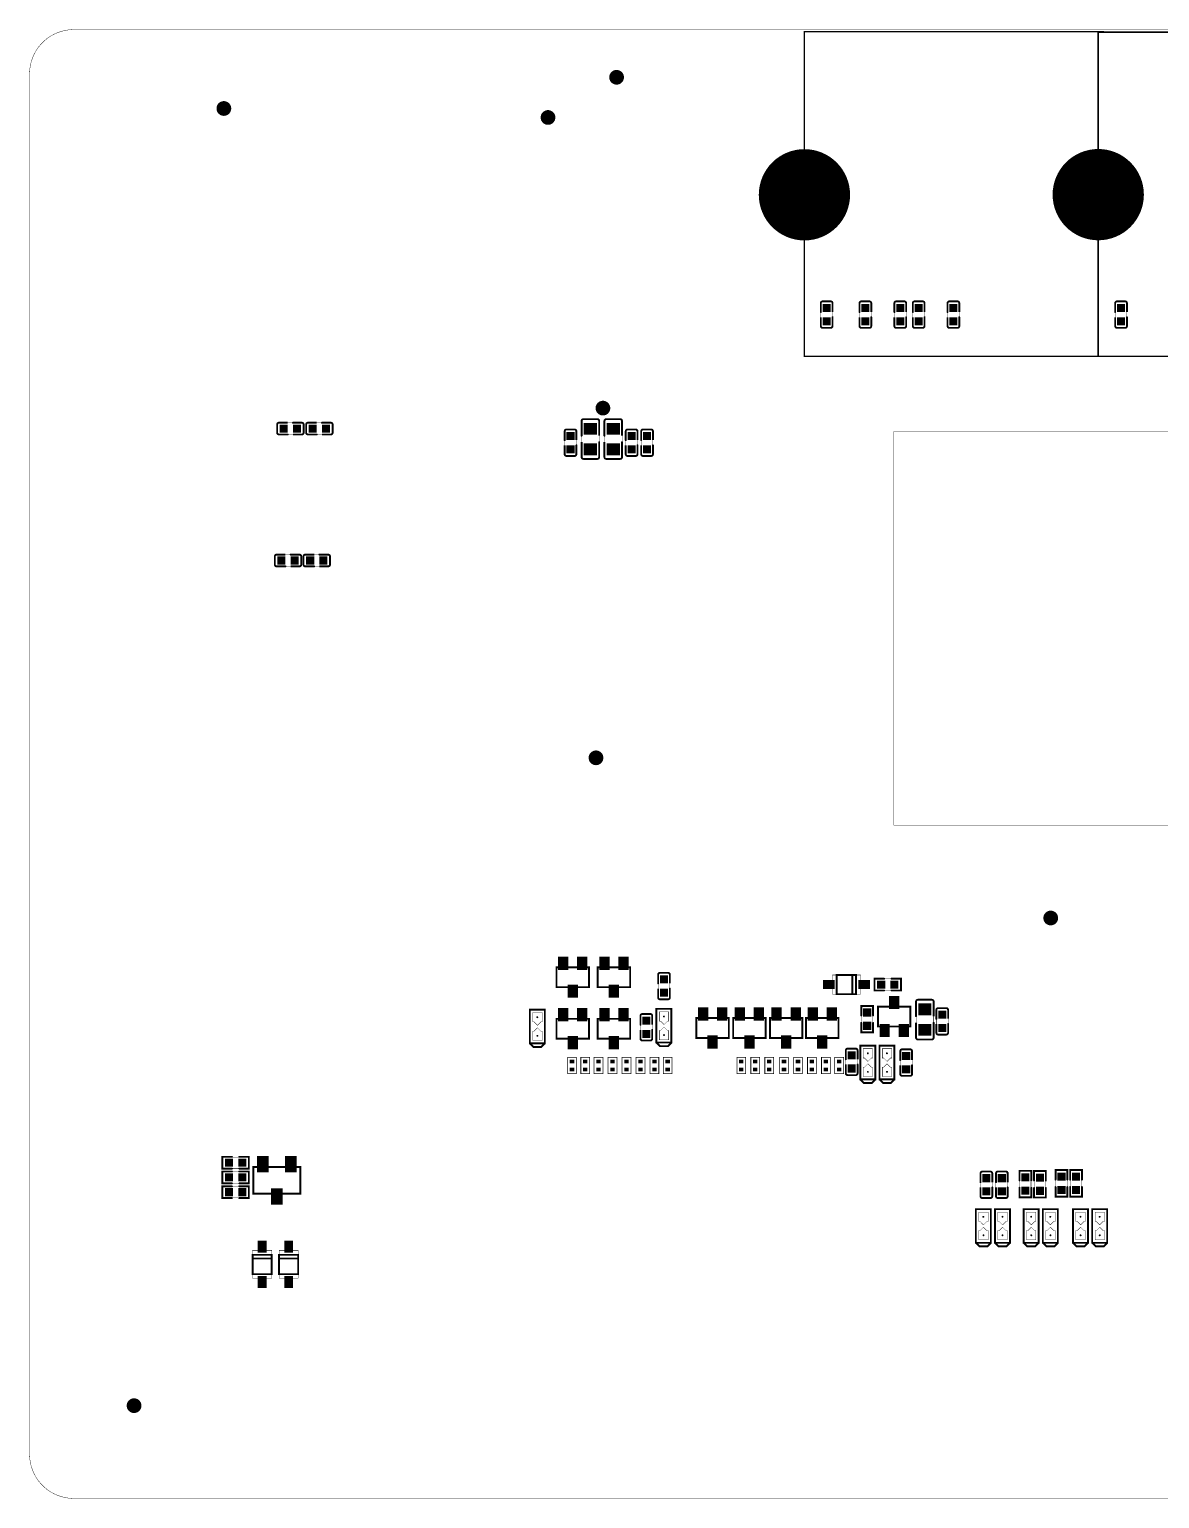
# Model space of a CAD drawing. Extents: x 0 to 148, y 0 to 100.
# Drawn here: x 0 to 76.8, y 0 to 99.8 of the extents above; entities that cross this region are included whole.
import ezdxf

# ---------------------------------------------------------------- set-up
doc = ezdxf.new("R2010")
doc.units = 0
doc.linetypes.add('TRMIDX_0', pattern=[2, 1, 1])
doc.linetypes.add('TRMIDX_1', pattern=[2, 1, 1])
for name, color, linetype in [('BOARD_CUTOUT_00', 5, 'CONTINUOUS'), ('BOARD_OUTLINE_00', 5, 'CONTINUOUS'), ('DRIL_NPLTE_THRU_01', 3, 'CONTINUOUS'), ('DRIL_NPLTE_THRU_02', 2, 'CONTINUOUS'), ('DRIL_NPLTE_THRU_03', 136, 'CONTINUOUS'), ('DRIL_NPLTE_THRU_04', 176, 'CONTINUOUS'), ('DRIL_NPLTE_THRU_05', 106, 'CONTINUOUS'), ('DRIL_NPLTE_THRU_06', 146, 'CONTINUOUS'), ('DRIL_PLTE_THRU_01', 3, 'CONTINUOUS'), ('DRIL_PLTE_THRU_02', 2, 'CONTINUOUS'), ('DRIL_PLTE_THRU_03', 136, 'CONTINUOUS'), ('DRIL_PLTE_THRU_04', 176, 'CONTINUOUS'), ('DRIL_PLTE_THRU_05', 106, 'CONTINUOUS'), ('DRIL_PLTE_THRU_06', 146, 'CONTINUOUS'), ('DRIL_SYMBOL', 5, 'CONTINUOUS'), ('PADS_BOT', 130, 'CONTINUOUS'), ('PADS_INNER', 96, 'CONTINUOUS'), ('PADS_TOP', 96, 'CONTINUOUS'), ('PART_BOT_2DLINE_01', 255, 'CONTINUOUS'), ('PART_BOT_2DLINE_126', 216, 'CONTINUOUS'), ('PART_BOT_COPPER_01', 255, 'CONTINUOUS'), ('PART_BOT_COPPER_116', 6, 'CONTINUOUS')]:
    doc.layers.add(name, color=color, linetype=linetype)

# ---------------------------------------------------------------- blocks, each defined once
blk = doc.blocks.new('SMOOTH_0$0254')
at = {"const_width": 0.0127}
blk.add_lwpolyline([(-0.00635, 0, 1), (0.00635, 0, 1)], format="xyb", close=True, dxfattribs=at)
blk = doc.blocks.new('BOARD_43')
at = {"layer": 'BOARD_CUTOUT_00', "const_width": 0.0254}
blk.add_lwpolyline([(-89.281, 73.195), (-60.951, 73.195), (-60.951, 46.445), (-89.281, 46.445)], close=True, dxfattribs=at)
at = {"layer": 'BOARD_OUTLINE_00', "const_width": 0.0254}
blk.add_lwpolyline([(-3, 0.725, 0.414214), (0, 3.725), (0, 97.485, 0.414214), (-3, 100.485), (-145, 100.485, 0.414214), (-148, 97.485), (-148, 3.725, 0.414214), (-145, 0.725)], format="xyb", close=True, dxfattribs=at)
at = {"layer": 'BOARD_CUTOUT_00'}
for p in [(-89.281, 73.195), (-60.951, 73.195), (-89.281, 46.445), (-60.951, 46.445)]:
    blk.add_blockref('SMOOTH_0$0254', p, dxfattribs=at)
at = {"layer": 'BOARD_OUTLINE_00'}
for p in [(0, 3.725), (-3, 0.725)]:
    blk.add_blockref('SMOOTH_0$0254', p, dxfattribs=at)
blk = doc.blocks.new('SMOOTH_0$127')
at = {"const_width": 0.0635}
blk.add_lwpolyline([(-0.03175, 0, 1), (0.03175, 0, 1)], format="xyb", close=True, dxfattribs=at)
blk = doc.blocks.new('PART_BODY_BOT_15')
at = {"layer": 'PART_BOT_2DLINE_126', "const_width": 0.127}
for points in [[(-0.175, 0.4), (-0.773, 0.4, 0.414214), (-0.9, 0.273), (-0.9, -0.273, 0.414214), (-0.773, -0.4), (-0.175, -0.4)], [(0.175, -0.4), (0.773, -0.4, 0.414214), (0.9, -0.273), (0.9, 0.273, 0.414214), (0.773, 0.4), (0.175, 0.4)]]:
    blk.add_lwpolyline(points, format="xyb", dxfattribs=at)
at = {"layer": 'PART_BOT_COPPER_116', "const_width": 0.0254}
blk.add_lwpolyline([(-0.9, 0.4), (0.9, 0.4), (0.9, -0.4), (-0.9, -0.4)], close=True, dxfattribs=at)
at = {"layer": 'PART_BOT_2DLINE_126'}
for p in [(-0.773, 0.4), (-0.175, 0.4), (0.175, -0.4), (0.773, -0.4)]:
    blk.add_blockref('SMOOTH_0$127', p, dxfattribs=at)
at = {"layer": 'PART_BOT_COPPER_116'}
for p in [(-0.9, 0.4), (0.9, 0.4), (-0.9, -0.4), (0.9, -0.4)]:
    blk.add_blockref('SMOOTH_0$0254', p, dxfattribs=at)
blk = doc.blocks.new('DRIL_HOLE_0')
blk.add_lwpolyline([(0, 0, 1), (0, 0, 1)], format="xyb", close=True)
blk = doc.blocks.new('PAD_0')
blk.add_lwpolyline([(0, 0, 1), (0, 0, 1)], format="xyb", close=True)
blk = doc.blocks.new('PAD_1')
at = {"const_width": 0.55}
blk.add_lwpolyline([(-0.275, 0), (0.275, 0)], dxfattribs=at)
blk = doc.blocks.new('STK_BOT_100')
at = {"layer": 'DRIL_PLTE_THRU_01'}
blk.add_blockref('DRIL_HOLE_0', (0, 0), dxfattribs=at)
at = {"layer": 'DRIL_PLTE_THRU_02'}
blk.add_blockref('DRIL_HOLE_0', (0, 0), dxfattribs=at)
at = {"layer": 'DRIL_PLTE_THRU_03'}
blk.add_blockref('DRIL_HOLE_0', (0, 0), dxfattribs=at)
at = {"layer": 'DRIL_PLTE_THRU_04'}
blk.add_blockref('DRIL_HOLE_0', (0, 0), dxfattribs=at)
at = {"layer": 'DRIL_PLTE_THRU_05'}
blk.add_blockref('DRIL_HOLE_0', (0, 0), dxfattribs=at)
at = {"layer": 'DRIL_PLTE_THRU_06'}
blk.add_blockref('DRIL_HOLE_0', (0, 0), dxfattribs=at)
at = {"layer": 'PADS_BOT', "rotation": 90}
blk.add_blockref('PAD_1', (0, 0), dxfattribs=at)
at = {"layer": 'PADS_INNER'}
blk.add_blockref('PAD_0', (0, 0), dxfattribs=at)
at = {"layer": 'PADS_TOP'}
blk.add_blockref('PAD_0', (0, 0), dxfattribs=at)
blk = doc.blocks.new('SYM_BOT_18')
for name, p in [('PART_BODY_BOT_15', (0, 0)), ('STK_BOT_100', (-0.45, 0)), ('STK_BOT_100', (0.45, 0))]:
    blk.add_blockref(name, p)
blk = doc.blocks.new('PART_BOT_58')
blk.add_blockref('SYM_BOT_18', (0, 0))
blk = doc.blocks.new('PART_BOT_67')
blk.add_blockref('SYM_BOT_18', (0, 0))
blk = doc.blocks.new('PART_BODY_BOT_16')
at = {"layer": 'PART_BOT_2DLINE_126', "const_width": 0.127}
for points in [[(-0.212, 0.599), (-1.222, 0.599, 0.414214), (-1.349, 0.472), (-1.349, -0.472, 0.414214), (-1.222, -0.599), (-0.212, -0.599)], [(0.229, -0.599), (1.222, -0.599, 0.414214), (1.349, -0.472), (1.349, 0.472, 0.414214), (1.222, 0.599), (0.229, 0.599)]]:
    blk.add_lwpolyline(points, format="xyb", dxfattribs=at)
at = {"layer": 'PART_BOT_COPPER_116', "const_width": 0.0254}
blk.add_lwpolyline([(-1.349, 0.599), (1.349, 0.599), (1.349, -0.599), (-1.349, -0.599)], close=True, dxfattribs=at)
at = {"layer": 'PART_BOT_2DLINE_126'}
for p in [(-1.222, 0.599), (-0.212, 0.599), (0.229, -0.599), (1.222, -0.599)]:
    blk.add_blockref('SMOOTH_0$127', p, dxfattribs=at)
at = {"layer": 'PART_BOT_COPPER_116'}
for p in [(-1.349, 0.599), (1.349, 0.599), (-1.349, -0.599), (1.349, -0.599)]:
    blk.add_blockref('SMOOTH_0$0254', p, dxfattribs=at)
blk = doc.blocks.new('PAD_2')
at = {"const_width": 0.8001}
blk.add_lwpolyline([(-0.449948, 0), (0.449948, 0)], dxfattribs=at)
blk = doc.blocks.new('STK_BOT_102')
at = {"layer": 'DRIL_PLTE_THRU_01'}
blk.add_blockref('DRIL_HOLE_0', (0, 0), dxfattribs=at)
at = {"layer": 'DRIL_PLTE_THRU_02'}
blk.add_blockref('DRIL_HOLE_0', (0, 0), dxfattribs=at)
at = {"layer": 'DRIL_PLTE_THRU_03'}
blk.add_blockref('DRIL_HOLE_0', (0, 0), dxfattribs=at)
at = {"layer": 'DRIL_PLTE_THRU_04'}
blk.add_blockref('DRIL_HOLE_0', (0, 0), dxfattribs=at)
at = {"layer": 'DRIL_PLTE_THRU_05'}
blk.add_blockref('DRIL_HOLE_0', (0, 0), dxfattribs=at)
at = {"layer": 'DRIL_PLTE_THRU_06'}
blk.add_blockref('DRIL_HOLE_0', (0, 0), dxfattribs=at)
at = {"layer": 'PADS_BOT', "rotation": 90}
blk.add_blockref('PAD_2', (0, 0), dxfattribs=at)
at = {"layer": 'PADS_INNER'}
blk.add_blockref('PAD_0', (0, 0), dxfattribs=at)
at = {"layer": 'PADS_TOP'}
blk.add_blockref('PAD_0', (0, 0), dxfattribs=at)
blk = doc.blocks.new('SYM_BOT_19')
for name, p in [('PART_BODY_BOT_16', (0, 0)), ('STK_BOT_102', (-0.699998, 0)), ('STK_BOT_102', (0.699998, 0))]:
    blk.add_blockref(name, p)
blk = doc.blocks.new('PART_BOT_82')
blk.add_blockref('SYM_BOT_19', (0, 0))
blk = doc.blocks.new('PART_BOT_92')
blk.add_blockref('SYM_BOT_19', (0, 0))
blk = doc.blocks.new('PART_BODY_BOT_9')
at = {"layer": 'PART_BOT_2DLINE_01', "const_width": 0.127}
blk.add_lwpolyline([(-1.145, -0.507), (-1.385, -0.267), (-1.385, 0.263), (-1.145, 0.503)], dxfattribs=at)
blk.add_lwpolyline([(1.148, -0.515), (1.148, 0.501), (-1.138, 0.501), (-1.138, -0.515)], close=True, dxfattribs=at)
at = {"layer": 'PART_BOT_COPPER_01', "linetype": 'TRMIDX_0', "const_width": 0.0254}
blk.add_lwpolyline([(-0.946, 0.318), (-0.312, 0.318), (-0.312, 0.231), (-0.081, 0), (-0.312, -0.231), (-0.312, -0.318), (-0.946, -0.318)], close=True, dxfattribs=at)
at = {"layer": 'PART_BOT_COPPER_01', "linetype": 'TRMIDX_1', "const_width": 0.0254}
blk.add_lwpolyline([(0.946, -0.318), (0.312, -0.318), (0.312, -0.231), (0.081, 0), (0.312, 0.231), (0.312, 0.318), (0.946, 0.318)], close=True, dxfattribs=at)
at = {"layer": 'PART_BOT_COPPER_116', "const_width": 0.0254}
blk.add_lwpolyline([(-1.138, -0.515), (1.148, -0.515), (1.148, 0.501), (-1.138, 0.501)], close=True, dxfattribs=at)
at = {"layer": 'PART_BOT_2DLINE_01'}
for p in [(-1.385, 0.263), (-1.145, 0.503), (-1.138, 0.501), (1.148, 0.501), (-1.385, -0.267), (-1.145, -0.507), (-1.138, -0.515), (1.148, -0.515)]:
    blk.add_blockref('SMOOTH_0$127', p, dxfattribs=at)
at = {"layer": 'PART_BOT_COPPER_01'}
for p in [(-0.946, 0.318), (-0.312, 0.318), (-0.312, 0.231), (-0.081, 0), (0.081, 0), (0.312, 0.318), (0.312, 0.231), (0.946, 0.318), (-0.946, -0.318), (-0.312, -0.231), (-0.312, -0.318), (0.312, -0.231), (0.312, -0.318), (0.946, -0.318)]:
    blk.add_blockref('SMOOTH_0$0254', p, dxfattribs=at)
at = {"layer": 'PART_BOT_COPPER_116'}
for p in [(-1.138, 0.501), (1.148, 0.501), (-1.138, -0.515), (1.148, -0.515)]:
    blk.add_blockref('SMOOTH_0$0254', p, dxfattribs=at)
blk = doc.blocks.new('PAD_3')
at = {"const_width": 0.0635}
blk.add_lwpolyline([(0, -0.03175, 1), (0, 0.03175, 1)], format="xyb", close=True, dxfattribs=at)
blk = doc.blocks.new('STK_BOT_77')
at = {"layer": 'DRIL_PLTE_THRU_01'}
blk.add_blockref('DRIL_HOLE_0', (0, 0), dxfattribs=at)
at = {"layer": 'DRIL_PLTE_THRU_02'}
blk.add_blockref('DRIL_HOLE_0', (0, 0), dxfattribs=at)
at = {"layer": 'DRIL_PLTE_THRU_03'}
blk.add_blockref('DRIL_HOLE_0', (0, 0), dxfattribs=at)
at = {"layer": 'DRIL_PLTE_THRU_04'}
blk.add_blockref('DRIL_HOLE_0', (0, 0), dxfattribs=at)
at = {"layer": 'DRIL_PLTE_THRU_05'}
blk.add_blockref('DRIL_HOLE_0', (0, 0), dxfattribs=at)
at = {"layer": 'DRIL_PLTE_THRU_06'}
blk.add_blockref('DRIL_HOLE_0', (0, 0), dxfattribs=at)
at = {"layer": 'PADS_BOT'}
blk.add_blockref('PAD_3', (0, 0), dxfattribs=at)
at = {"layer": 'PADS_INNER'}
blk.add_blockref('PAD_0', (0, 0), dxfattribs=at)
at = {"layer": 'PADS_TOP'}
blk.add_blockref('PAD_0', (0, 0), dxfattribs=at)
blk = doc.blocks.new('SYM_BOT_12')
for name, p in [('PART_BODY_BOT_9', (0, 0)), ('STK_BOT_77', (-0.62992, 0)), ('STK_BOT_77', (0.62992, -0.007112))]:
    blk.add_blockref(name, p)
blk = doc.blocks.new('PART_BOT_162')
blk.add_blockref('SYM_BOT_12', (0, 0))
blk = doc.blocks.new('PART_BOT_163')
blk.add_blockref('SYM_BOT_12', (0, 0))
blk = doc.blocks.new('PART_BOT_165')
blk.add_blockref('SYM_BOT_12', (0, 0))
blk = doc.blocks.new('PART_BOT_166')
blk.add_blockref('SYM_BOT_12', (0, 0))
blk = doc.blocks.new('PART_BOT_167')
blk.add_blockref('SYM_BOT_12', (0, 0))
blk = doc.blocks.new('PART_BOT_168')
blk.add_blockref('SYM_BOT_12', (0, 0))
blk = doc.blocks.new('PART_BOT_179')
blk.add_blockref('SYM_BOT_12', (0, 0))
blk = doc.blocks.new('PART_BOT_180')
blk.add_blockref('SYM_BOT_12', (0, 0))
blk = doc.blocks.new('PART_BOT_181')
blk.add_blockref('SYM_BOT_12', (0, 0))
blk = doc.blocks.new('PART_BOT_185')
blk.add_blockref('SYM_BOT_12', (0, 0))
blk = doc.blocks.new('SMOOTH_0$10008')
at = {"const_width": 0.05004}
blk.add_lwpolyline([(-0.02502, 0, 1), (0.02502, 0, 1)], format="xyb", close=True, dxfattribs=at)
blk = doc.blocks.new('PART_BODY_BOT_37')
at = {"layer": 'PART_BOT_2DLINE_01', "const_width": 0.1}
blk.add_lwpolyline([(-11, 6.15), (11, 6.15), (11, -2.95), (-11, -2.95)], close=True, dxfattribs=at)
for points in [[(-11, 0), (11, 0)], [(-11, -2.95), (-11, -28.25), (11, -28.25), (11, -2.9)], [(-11, -28.25), (-11, -40.25), (11, -40.25), (11, -28.2)], [(-10.99, -40.25), (-10.99, -58.28), (11.02, -58.28), (11.02, -40.14)], [(-10.99, -58.27), (-10.99, -78.24), (11.06, -78.24), (11.06, -57.91)]]:
    blk.add_lwpolyline(points, dxfattribs=at)
at = {"layer": 'PART_BOT_2DLINE_01'}
for p in [(-11, 6.15), (11, 6.15), (-11, 0), (11, 0), (-11, -2.95), (-11, -2.95), (11, -2.9), (11, -2.95), (-11, -28.25), (-11, -28.25), (11, -28.2), (11, -28.25), (-11, -40.25), (-10.99, -40.25), (11, -40.25), (11.02, -40.14), (11.06, -57.91), (-10.99, -58.27), (-10.99, -58.28), (11.02, -58.28), (-10.99, -78.24), (11.06, -78.24)]:
    blk.add_blockref('SMOOTH_0$10008', p, dxfattribs=at)
blk = doc.blocks.new('PAD_4')
at = {"const_width": 0.3}
blk.add_lwpolyline([(-0.775, 0), (0.775, 0)], dxfattribs=at)
blk = doc.blocks.new('STK_BOT_119')
at = {"layer": 'DRIL_NPLTE_THRU_01'}
blk.add_blockref('DRIL_HOLE_0', (0, 0), dxfattribs=at)
at = {"layer": 'DRIL_NPLTE_THRU_02'}
blk.add_blockref('DRIL_HOLE_0', (0, 0), dxfattribs=at)
at = {"layer": 'DRIL_NPLTE_THRU_03'}
blk.add_blockref('DRIL_HOLE_0', (0, 0), dxfattribs=at)
at = {"layer": 'DRIL_NPLTE_THRU_04'}
blk.add_blockref('DRIL_HOLE_0', (0, 0), dxfattribs=at)
at = {"layer": 'DRIL_NPLTE_THRU_05'}
blk.add_blockref('DRIL_HOLE_0', (0, 0), dxfattribs=at)
at = {"layer": 'DRIL_NPLTE_THRU_06'}
blk.add_blockref('DRIL_HOLE_0', (0, 0), dxfattribs=at)
at = {"layer": 'PADS_BOT', "rotation": 90}
blk.add_blockref('PAD_4', (0, 0), dxfattribs=at)
at = {"layer": 'PADS_INNER'}
blk.add_blockref('PAD_0', (0, 0), dxfattribs=at)
at = {"layer": 'PADS_TOP'}
blk.add_blockref('PAD_0', (0, 0), dxfattribs=at)
blk = doc.blocks.new('PAD_5')
at = {"const_width": 1.2}
blk.add_lwpolyline([(-1.375, 0), (1.375, 0)], dxfattribs=at)
blk = doc.blocks.new('STK_BOT_120')
at = {"layer": 'DRIL_NPLTE_THRU_01'}
blk.add_blockref('DRIL_HOLE_0', (0, 0), dxfattribs=at)
at = {"layer": 'DRIL_NPLTE_THRU_02'}
blk.add_blockref('DRIL_HOLE_0', (0, 0), dxfattribs=at)
at = {"layer": 'DRIL_NPLTE_THRU_03'}
blk.add_blockref('DRIL_HOLE_0', (0, 0), dxfattribs=at)
at = {"layer": 'DRIL_NPLTE_THRU_04'}
blk.add_blockref('DRIL_HOLE_0', (0, 0), dxfattribs=at)
at = {"layer": 'DRIL_NPLTE_THRU_05'}
blk.add_blockref('DRIL_HOLE_0', (0, 0), dxfattribs=at)
at = {"layer": 'DRIL_NPLTE_THRU_06'}
blk.add_blockref('DRIL_HOLE_0', (0, 0), dxfattribs=at)
at = {"layer": 'PADS_BOT', "rotation": 90}
blk.add_blockref('PAD_5', (0, 0), dxfattribs=at)
at = {"layer": 'PADS_INNER'}
blk.add_blockref('PAD_0', (0, 0), dxfattribs=at)
at = {"layer": 'PADS_TOP'}
blk.add_blockref('PAD_0', (0, 0), dxfattribs=at)
blk = doc.blocks.new('DRIL_SYMBOL_1$1')
at = {"layer": 'DRIL_SYMBOL', "const_width": 0.0508}
for points in [[(-0.254, 0), (0.254, 0)], [(0, -0.254), (0, 0.254)]]:
    blk.add_lwpolyline(points, dxfattribs=at)
blk = doc.blocks.new('DRIL_HOLE_1$1')
at = {"const_width": 0.55}
blk.add_lwpolyline([(-0.275, 0, 1), (0.275, 0, 1)], format="xyb", close=True, dxfattribs=at)
blk.add_blockref('DRIL_SYMBOL_1$1', (0, 0))
blk = doc.blocks.new('PAD_6')
at = {"const_width": 0.55}
blk.add_lwpolyline([(0, -0.275, 1), (0, 0.275, 1)], format="xyb", close=True, dxfattribs=at)
blk = doc.blocks.new('STK_BOT_121')
at = {"layer": 'DRIL_NPLTE_THRU_01'}
blk.add_blockref('DRIL_HOLE_1$1', (0, 0), dxfattribs=at)
at = {"layer": 'DRIL_NPLTE_THRU_02'}
blk.add_blockref('DRIL_HOLE_1$1', (0, 0), dxfattribs=at)
at = {"layer": 'DRIL_NPLTE_THRU_03'}
blk.add_blockref('DRIL_HOLE_1$1', (0, 0), dxfattribs=at)
at = {"layer": 'DRIL_NPLTE_THRU_04'}
blk.add_blockref('DRIL_HOLE_1$1', (0, 0), dxfattribs=at)
at = {"layer": 'DRIL_NPLTE_THRU_05'}
blk.add_blockref('DRIL_HOLE_1$1', (0, 0), dxfattribs=at)
at = {"layer": 'DRIL_NPLTE_THRU_06'}
blk.add_blockref('DRIL_HOLE_1$1', (0, 0), dxfattribs=at)
at = {"layer": 'PADS_BOT'}
blk.add_blockref('PAD_6', (0, 0), dxfattribs=at)
at = {"layer": 'PADS_INNER'}
blk.add_blockref('PAD_6', (0, 0), dxfattribs=at)
at = {"layer": 'PADS_TOP'}
blk.add_blockref('PAD_6', (0, 0), dxfattribs=at)
blk = doc.blocks.new('DRIL_SYMBOL_1$6')
at = {"layer": 'DRIL_SYMBOL', "const_width": 0.0508}
for points in [[(-0.254, 0), (0.254, 0)], [(0, -0.254), (0, 0.254)]]:
    blk.add_lwpolyline(points, dxfattribs=at)
blk = doc.blocks.new('DRIL_HOLE_1$6')
at = {"const_width": 0.8}
blk.add_lwpolyline([(-0.4, 0, 1), (0.4, 0, 1)], format="xyb", close=True, dxfattribs=at)
blk.add_blockref('DRIL_SYMBOL_1$6', (0, 0))
blk = doc.blocks.new('PAD_7')
at = {"const_width": 0.8}
blk.add_lwpolyline([(0, -0.4, 1), (0, 0.4, 1)], format="xyb", close=True, dxfattribs=at)
blk = doc.blocks.new('STK_BOT_122')
at = {"layer": 'DRIL_NPLTE_THRU_01'}
blk.add_blockref('DRIL_HOLE_1$6', (0, 0), dxfattribs=at)
at = {"layer": 'DRIL_NPLTE_THRU_02'}
blk.add_blockref('DRIL_HOLE_1$6', (0, 0), dxfattribs=at)
at = {"layer": 'DRIL_NPLTE_THRU_03'}
blk.add_blockref('DRIL_HOLE_1$6', (0, 0), dxfattribs=at)
at = {"layer": 'DRIL_NPLTE_THRU_04'}
blk.add_blockref('DRIL_HOLE_1$6', (0, 0), dxfattribs=at)
at = {"layer": 'DRIL_NPLTE_THRU_05'}
blk.add_blockref('DRIL_HOLE_1$6', (0, 0), dxfattribs=at)
at = {"layer": 'DRIL_NPLTE_THRU_06'}
blk.add_blockref('DRIL_HOLE_1$6', (0, 0), dxfattribs=at)
at = {"layer": 'PADS_BOT'}
blk.add_blockref('PAD_7', (0, 0), dxfattribs=at)
at = {"layer": 'PADS_INNER'}
blk.add_blockref('PAD_7', (0, 0), dxfattribs=at)
at = {"layer": 'PADS_TOP'}
blk.add_blockref('PAD_7', (0, 0), dxfattribs=at)
blk = doc.blocks.new('SYM_BOT_40')
for name, p in [('STK_BOT_120', (-10.45, 4.8)), ('PART_BODY_BOT_37', (0, 0)), ('STK_BOT_119', (-9.25, 5.4)), ('STK_BOT_119', (-8.75, 5.4)), ('STK_BOT_119', (-8.25, 5.4)), ('STK_BOT_119', (-7.75, 5.4)), ('STK_BOT_119', (-7.25, 5.4)), ('STK_BOT_119', (-6.75, 5.4)), ('STK_BOT_119', (-6.25, 5.4)), ('STK_BOT_119', (-5.75, 5.4)), ('STK_BOT_119', (-5.25, 5.4)), ('STK_BOT_119', (-4.75, 5.4)), ('STK_BOT_119', (-4.25, 5.4)), ('STK_BOT_119', (-3.75, 5.4)), ('STK_BOT_119', (-3.25, 5.4)), ('STK_BOT_119', (-2.75, 5.4)), ('STK_BOT_119', (-2.25, 5.4)), ('STK_BOT_119', (-1.75, 5.4)), ('STK_BOT_119', (-1.25, 5.4)), ('STK_BOT_119', (-0.75, 5.4)), ('STK_BOT_119', (-0.25, 5.4)), ('STK_BOT_119', (0.25, 5.4)), ('STK_BOT_119', (0.75, 5.4)), ('STK_BOT_119', (1.25, 5.4)), ('STK_BOT_119', (1.75, 5.4)), ('STK_BOT_119', (2.25, 5.4)), ('STK_BOT_119', (2.75, 5.4)), ('STK_BOT_119', (3.25, 5.4)), ('STK_BOT_119', (3.75, 5.4)), ('STK_BOT_119', (4.25, 5.4)), ('STK_BOT_119', (4.75, 5.4)), ('STK_BOT_119', (7.25, 5.4)), ('STK_BOT_119', (7.75, 5.4)), ('STK_BOT_119', (8.25, 5.4)), ('STK_BOT_119', (8.75, 5.4)), ('STK_BOT_119', (9.25, 5.4)), ('STK_BOT_120', (10.45, 4.8)), ('STK_BOT_121', (-10, 0.025)), ('STK_BOT_122', (10, 0.025)), ('STK_BOT_119', (-9, -2.25)), ('STK_BOT_119', (-8.5, -2.25)), ('STK_BOT_119', (-8, -2.25)), ('STK_BOT_119', (-7.5, -2.25)), ('STK_BOT_119', (-7, -2.25)), ('STK_BOT_119', (-6.5, -2.25)), ('STK_BOT_119', (-6, -2.25)), ('STK_BOT_119', (-5.5, -2.25)), ('STK_BOT_119', (-5, -2.25)), ('STK_BOT_119', (-4.5, -2.25)), ('STK_BOT_119', (-4, -2.25)), ('STK_BOT_119', (-3.5, -2.25)), ('STK_BOT_119', (-3, -2.25)), ('STK_BOT_119', (-2.5, -2.25)), ('STK_BOT_119', (-2, -2.25)), ('STK_BOT_119', (-1.5, -2.25)), ('STK_BOT_119', (-1, -2.25)), ('STK_BOT_119', (-0.5, -2.25)), ('STK_BOT_119', (0, -2.25)), ('STK_BOT_119', (0.5, -2.25)), ('STK_BOT_119', (1, -2.25)), ('STK_BOT_119', (1.5, -2.25)), ('STK_BOT_119', (2, -2.25)), ('STK_BOT_119', (2.5, -2.25)), ('STK_BOT_119', (3, -2.25)), ('STK_BOT_119', (3.5, -2.25)), ('STK_BOT_119', (4, -2.25)), ('STK_BOT_119', (4.5, -2.25)), ('STK_BOT_119', (5, -2.25)), ('STK_BOT_119', (7.5, -2.25)), ('STK_BOT_119', (8, -2.25)), ('STK_BOT_119', (8.5, -2.25)), ('STK_BOT_119', (9, -2.25))]:
    blk.add_blockref(name, p)
blk = doc.blocks.new('PART_BOT_208')
blk.add_blockref('SYM_BOT_40', (0, 0))
blk = doc.blocks.new('SMOOTH_0$05')
at = {"const_width": 0.025}
blk.add_lwpolyline([(-0.0125, 0, 1), (0.0125, 0, 1)], format="xyb", close=True, dxfattribs=at)
blk = doc.blocks.new('PART_BODY_BOT_49')
at = {"layer": 'PART_BOT_2DLINE_126', "const_width": 0.05}
blk.add_lwpolyline([(-0.55, 0.3), (0.55, 0.3), (0.55, -0.3), (-0.55, -0.3)], close=True, dxfattribs=at)
at = {"layer": 'PART_BOT_COPPER_116', "const_width": 0.0254}
blk.add_lwpolyline([(-0.55, -0.3), (-0.55, 0.3), (0.55, 0.3), (0.55, -0.3)], close=True, dxfattribs=at)
at = {"layer": 'PART_BOT_2DLINE_126'}
for p in [(-0.55, 0.3), (0.55, 0.3), (-0.55, -0.3), (0.55, -0.3)]:
    blk.add_blockref('SMOOTH_0$05', p, dxfattribs=at)
at = {"layer": 'PART_BOT_COPPER_116'}
for p in [(-0.55, 0.3), (0.55, 0.3), (-0.55, -0.3), (0.55, -0.3)]:
    blk.add_blockref('SMOOTH_0$0254', p, dxfattribs=at)
blk = doc.blocks.new('PAD_8')
at = {"const_width": 0.25}
blk.add_lwpolyline([(-0.15, 0), (0.15, 0)], dxfattribs=at)
blk = doc.blocks.new('STK_BOT_309')
at = {"layer": 'DRIL_PLTE_THRU_01'}
blk.add_blockref('DRIL_HOLE_0', (0, 0), dxfattribs=at)
at = {"layer": 'DRIL_PLTE_THRU_02'}
blk.add_blockref('DRIL_HOLE_0', (0, 0), dxfattribs=at)
at = {"layer": 'DRIL_PLTE_THRU_03'}
blk.add_blockref('DRIL_HOLE_0', (0, 0), dxfattribs=at)
at = {"layer": 'DRIL_PLTE_THRU_04'}
blk.add_blockref('DRIL_HOLE_0', (0, 0), dxfattribs=at)
at = {"layer": 'DRIL_PLTE_THRU_05'}
blk.add_blockref('DRIL_HOLE_0', (0, 0), dxfattribs=at)
at = {"layer": 'DRIL_PLTE_THRU_06'}
blk.add_blockref('DRIL_HOLE_0', (0, 0), dxfattribs=at)
at = {"layer": 'PADS_BOT', "rotation": 90}
blk.add_blockref('PAD_8', (0, 0), dxfattribs=at)
at = {"layer": 'PADS_INNER'}
blk.add_blockref('PAD_0', (0, 0), dxfattribs=at)
at = {"layer": 'PADS_TOP'}
blk.add_blockref('PAD_0', (0, 0), dxfattribs=at)
blk = doc.blocks.new('SYM_BOT_51')
for name, p in [('PART_BODY_BOT_49', (0, 0)), ('STK_BOT_309', (-0.275, 0)), ('STK_BOT_309', (0.275, 0))]:
    blk.add_blockref(name, p)
blk = doc.blocks.new('PART_BOT_214')
blk.add_blockref('SYM_BOT_51', (0, 0))
blk = doc.blocks.new('PART_BOT_215')
blk.add_blockref('SYM_BOT_51', (0, 0))
blk = doc.blocks.new('PART_BOT_216')
blk.add_blockref('SYM_BOT_51', (0, 0))
blk = doc.blocks.new('PART_BOT_217')
blk.add_blockref('SYM_BOT_51', (0, 0))
blk = doc.blocks.new('PART_BOT_218')
blk.add_blockref('SYM_BOT_51', (0, 0))
blk = doc.blocks.new('PART_BOT_219')
blk.add_blockref('SYM_BOT_51', (0, 0))
blk = doc.blocks.new('PART_BOT_220')
blk.add_blockref('SYM_BOT_51', (0, 0))
blk = doc.blocks.new('PART_BOT_221')
blk.add_blockref('SYM_BOT_51', (0, 0))
blk = doc.blocks.new('PART_BOT_222')
blk.add_blockref('SYM_BOT_51', (0, 0))
blk = doc.blocks.new('PART_BOT_223')
blk.add_blockref('SYM_BOT_51', (0, 0))
blk = doc.blocks.new('PART_BOT_224')
blk.add_blockref('SYM_BOT_51', (0, 0))
blk = doc.blocks.new('PART_BOT_225')
blk.add_blockref('SYM_BOT_51', (0, 0))
blk = doc.blocks.new('PART_BOT_226')
blk.add_blockref('SYM_BOT_51', (0, 0))
blk = doc.blocks.new('PART_BOT_227')
blk.add_blockref('SYM_BOT_51', (0, 0))
blk = doc.blocks.new('PART_BOT_228')
blk.add_blockref('SYM_BOT_51', (0, 0))
blk = doc.blocks.new('PART_BOT_229')
blk.add_blockref('SYM_BOT_51', (0, 0))
blk = doc.blocks.new('PART_BODY_BOT_17')
at = {"layer": 'PART_BOT_2DLINE_126', "const_width": 0.127}
for points in [[(-0.25, 0.4), (-0.9, 0.4), (-0.9, -0.4), (-0.25, -0.4)], [(0.25, 0.4), (0.9, 0.4), (0.9, -0.4), (0.25, -0.4)]]:
    blk.add_lwpolyline(points, dxfattribs=at)
at = {"layer": 'PART_BOT_COPPER_116', "const_width": 0.0254}
blk.add_lwpolyline([(-0.889, -0.381), (0.889, -0.381), (0.889, 0.381), (-0.889, 0.381)], close=True, dxfattribs=at)
at = {"layer": 'PART_BOT_2DLINE_126'}
for p in [(-0.9, 0.4), (-0.25, 0.4), (0.25, 0.4), (0.9, 0.4), (-0.9, -0.4), (-0.25, -0.4), (0.25, -0.4), (0.9, -0.4)]:
    blk.add_blockref('SMOOTH_0$127', p, dxfattribs=at)
at = {"layer": 'PART_BOT_COPPER_116'}
for p in [(-0.889, 0.381), (0.889, 0.381), (-0.889, -0.381), (0.889, -0.381)]:
    blk.add_blockref('SMOOTH_0$0254', p, dxfattribs=at)
blk = doc.blocks.new('PAD_9')
at = {"const_width": 0.55}
blk.add_lwpolyline([(-0.275, 0), (0.275, 0)], dxfattribs=at)
blk = doc.blocks.new('STK_BOT_103')
at = {"layer": 'DRIL_PLTE_THRU_01'}
blk.add_blockref('DRIL_HOLE_0', (0, 0), dxfattribs=at)
at = {"layer": 'DRIL_PLTE_THRU_02'}
blk.add_blockref('DRIL_HOLE_0', (0, 0), dxfattribs=at)
at = {"layer": 'DRIL_PLTE_THRU_03'}
blk.add_blockref('DRIL_HOLE_0', (0, 0), dxfattribs=at)
at = {"layer": 'DRIL_PLTE_THRU_04'}
blk.add_blockref('DRIL_HOLE_0', (0, 0), dxfattribs=at)
at = {"layer": 'DRIL_PLTE_THRU_05'}
blk.add_blockref('DRIL_HOLE_0', (0, 0), dxfattribs=at)
at = {"layer": 'DRIL_PLTE_THRU_06'}
blk.add_blockref('DRIL_HOLE_0', (0, 0), dxfattribs=at)
at = {"layer": 'PADS_BOT'}
blk.add_blockref('PAD_9', (0, 0), dxfattribs=at)
at = {"layer": 'PADS_INNER'}
blk.add_blockref('PAD_0', (0, 0), dxfattribs=at)
at = {"layer": 'PADS_TOP'}
blk.add_blockref('PAD_0', (0, 0), dxfattribs=at)
blk = doc.blocks.new('SYM_BOT_20')
for name, p in [('STK_BOT_103', (-0.45, 0)), ('PART_BODY_BOT_17', (0, 0)), ('STK_BOT_103', (0.45, 0))]:
    blk.add_blockref(name, p)
blk = doc.blocks.new('PART_BOT_236')
blk.add_blockref('SYM_BOT_20', (0, 0))
blk = doc.blocks.new('PART_BOT_237')
blk.add_blockref('SYM_BOT_20', (0, 0))
blk = doc.blocks.new('PART_BOT_238')
blk.add_blockref('SYM_BOT_20', (0, 0))
blk = doc.blocks.new('PART_BOT_239')
blk.add_blockref('SYM_BOT_20', (0, 0))
blk = doc.blocks.new('PART_BOT_385')
blk.add_blockref('SYM_BOT_20', (0, 0))
blk = doc.blocks.new('PART_BOT_386')
blk.add_blockref('SYM_BOT_20', (0, 0))
blk = doc.blocks.new('PART_BOT_471')
blk.add_blockref('SYM_BOT_20', (0, 0))
blk = doc.blocks.new('PART_BOT_472')
blk.add_blockref('SYM_BOT_20', (0, 0))
blk = doc.blocks.new('PART_BOT_473')
blk.add_blockref('SYM_BOT_20', (0, 0))
blk = doc.blocks.new('PAD_13')
at = {"const_width": 0.5}
blk.add_lwpolyline([(0, -0.25, 1), (0, 0.25, 1)], format="xyb", close=True, dxfattribs=at)
blk = doc.blocks.new('STK_BOT_159')
at = {"layer": 'DRIL_PLTE_THRU_01'}
blk.add_blockref('DRIL_HOLE_0', (0, 0), dxfattribs=at)
at = {"layer": 'DRIL_PLTE_THRU_02'}
blk.add_blockref('DRIL_HOLE_0', (0, 0), dxfattribs=at)
at = {"layer": 'DRIL_PLTE_THRU_03'}
blk.add_blockref('DRIL_HOLE_0', (0, 0), dxfattribs=at)
at = {"layer": 'DRIL_PLTE_THRU_04'}
blk.add_blockref('DRIL_HOLE_0', (0, 0), dxfattribs=at)
at = {"layer": 'DRIL_PLTE_THRU_05'}
blk.add_blockref('DRIL_HOLE_0', (0, 0), dxfattribs=at)
at = {"layer": 'DRIL_PLTE_THRU_06'}
blk.add_blockref('DRIL_HOLE_0', (0, 0), dxfattribs=at)
at = {"layer": 'PADS_BOT'}
blk.add_blockref('PAD_13', (0, 0), dxfattribs=at)
at = {"layer": 'PADS_INNER'}
blk.add_blockref('PAD_0', (0, 0), dxfattribs=at)
at = {"layer": 'PADS_TOP'}
blk.add_blockref('PAD_0', (0, 0), dxfattribs=at)
blk = doc.blocks.new('SYM_BOT_37')
blk.add_blockref('STK_BOT_159', (0, 0))
blk = doc.blocks.new('PART_BOT_521')
blk.add_blockref('SYM_BOT_37', (0, 0))
blk = doc.blocks.new('PART_BOT_525')
blk.add_blockref('SYM_BOT_37', (0, 0))
blk = doc.blocks.new('PART_BOT_531')
blk.add_blockref('SYM_BOT_37', (0, 0))
blk = doc.blocks.new('PART_BOT_536')
blk.add_blockref('SYM_BOT_37', (0, 0))
blk = doc.blocks.new('PART_BOT_538')
blk.add_blockref('SYM_BOT_37', (0, 0))
blk = doc.blocks.new('PART_BOT_544')
blk.add_blockref('SYM_BOT_37', (0, 0))
blk = doc.blocks.new('PART_BOT_545')
blk.add_blockref('SYM_BOT_37', (0, 0))
blk = doc.blocks.new('DRIL_SYMBOL_4$2')
at = {"layer": 'DRIL_SYMBOL', "const_width": 0.0508}
for points in [[(-0.254, 0), (0.254, 0)], [(0, -0.254), (0, 0.254)]]:
    blk.add_lwpolyline(points, dxfattribs=at)
blk = doc.blocks.new('DRIL_HOLE_4$2')
at = {"const_width": 2.1}
blk.add_lwpolyline([(-1.05, 0, 1), (1.05, 0, 1)], format="xyb", close=True, dxfattribs=at)
blk.add_blockref('DRIL_SYMBOL_4$2', (0, 0))
blk = doc.blocks.new('PAD_14')
at = {"const_width": 2.3}
blk.add_lwpolyline([(0, -1.15, 1), (0, 1.15, 1)], format="xyb", close=True, dxfattribs=at)
blk = doc.blocks.new('PAD_15')
at = {"const_width": 3.1}
blk.add_lwpolyline([(0, -1.55, 1), (0, 1.55, 1)], format="xyb", close=True, dxfattribs=at)
blk = doc.blocks.new('STK_BOT_417')
at = {"layer": 'DRIL_PLTE_THRU_01'}
blk.add_blockref('DRIL_HOLE_4$2', (0, 0), dxfattribs=at)
at = {"layer": 'DRIL_PLTE_THRU_02'}
blk.add_blockref('DRIL_HOLE_4$2', (0, 0), dxfattribs=at)
at = {"layer": 'DRIL_PLTE_THRU_03'}
blk.add_blockref('DRIL_HOLE_4$2', (0, 0), dxfattribs=at)
at = {"layer": 'DRIL_PLTE_THRU_04'}
blk.add_blockref('DRIL_HOLE_4$2', (0, 0), dxfattribs=at)
at = {"layer": 'DRIL_PLTE_THRU_05'}
blk.add_blockref('DRIL_HOLE_4$2', (0, 0), dxfattribs=at)
at = {"layer": 'DRIL_PLTE_THRU_06'}
blk.add_blockref('DRIL_HOLE_4$2', (0, 0), dxfattribs=at)
at = {"layer": 'PADS_BOT'}
blk.add_blockref('PAD_15', (0, 0), dxfattribs=at)
at = {"layer": 'PADS_INNER'}
blk.add_blockref('PAD_14', (0, 0), dxfattribs=at)
at = {"layer": 'PADS_TOP'}
blk.add_blockref('PAD_14', (0, 0), dxfattribs=at)
blk = doc.blocks.new('SYM_BOT_26')
blk.add_blockref('STK_BOT_417', (-0.001, -0.001))
blk = doc.blocks.new('PART_BOT_551')
blk.add_blockref('SYM_BOT_26', (0, 0))
blk = doc.blocks.new('PART_BOT_553')
blk.add_blockref('SYM_BOT_26', (0, 0))
blk = doc.blocks.new('PART_BOT_563')
blk.add_blockref('SYM_BOT_18', (0, 0))
blk = doc.blocks.new('PART_BOT_564')
blk.add_blockref('SYM_BOT_18', (0, 0))
blk = doc.blocks.new('PART_BOT_570')
blk.add_blockref('SYM_BOT_18', (0, 0))
blk = doc.blocks.new('PART_BOT_571')
blk.add_blockref('SYM_BOT_18', (0, 0))
blk = doc.blocks.new('PART_BOT_573')
blk.add_blockref('SYM_BOT_18', (0, 0))
blk = doc.blocks.new('PART_BOT_574')
blk.add_blockref('SYM_BOT_18', (0, 0))
blk = doc.blocks.new('PART_BOT_598')
blk.add_blockref('SYM_BOT_18', (0, 0))
blk = doc.blocks.new('PART_BOT_599')
blk.add_blockref('SYM_BOT_18', (0, 0))
blk = doc.blocks.new('PART_BOT_609')
blk.add_blockref('SYM_BOT_18', (0, 0))
blk = doc.blocks.new('PART_BOT_610')
blk.add_blockref('SYM_BOT_18', (0, 0))
blk = doc.blocks.new('PART_BOT_683')
blk.add_blockref('SYM_BOT_18', (0, 0))
blk = doc.blocks.new('PART_BOT_684')
blk.add_blockref('SYM_BOT_18', (0, 0))
blk = doc.blocks.new('PART_BOT_685')
blk.add_blockref('SYM_BOT_18', (0, 0))
blk = doc.blocks.new('PART_BOT_686')
blk.add_blockref('SYM_BOT_18', (0, 0))
blk = doc.blocks.new('PART_BOT_687')
blk.add_blockref('SYM_BOT_18', (0, 0))
blk = doc.blocks.new('PART_BOT_688')
blk.add_blockref('SYM_BOT_18', (0, 0))
blk = doc.blocks.new('PART_BOT_692')
blk.add_blockref('SYM_BOT_18', (0, 0))
blk = doc.blocks.new('PART_BOT_693')
blk.add_blockref('SYM_BOT_18', (0, 0))
blk = doc.blocks.new('PART_BOT_720')
blk.add_blockref('SYM_BOT_19', (0, 0))
blk = doc.blocks.new('PART_BODY_BOT_5')
at = {"layer": 'PART_BOT_2DLINE_01', "const_width": 0.127}
blk.add_lwpolyline([(0.668, -0.65), (-0.642, -0.65), (-0.642, 0.65), (0.668, 0.65)], close=True, dxfattribs=at)
blk.add_lwpolyline([(-0.393, 0.6), (-0.393, -0.6)], dxfattribs=at)
at = {"layer": 'PART_BOT_COPPER_116', "const_width": 0.0254}
blk.add_lwpolyline([(0.949, 0.65), (0.949, -0.65), (-0.949, -0.65), (-0.949, 0.65)], close=True, dxfattribs=at)
at = {"layer": 'PART_BOT_2DLINE_01'}
for p in [(-0.642, 0.65), (-0.393, 0.6), (0.668, 0.65), (-0.642, -0.65), (-0.393, -0.6), (0.668, -0.65)]:
    blk.add_blockref('SMOOTH_0$127', p, dxfattribs=at)
at = {"layer": 'PART_BOT_COPPER_116'}
for p in [(-0.949, 0.65), (0.949, 0.65), (-0.949, -0.65), (0.949, -0.65)]:
    blk.add_blockref('SMOOTH_0$0254', p, dxfattribs=at)
blk = doc.blocks.new('PAD_17')
at = {"const_width": 0.5999}
blk.add_lwpolyline([(-0.40005, 0), (0.40005, 0)], dxfattribs=at)
blk = doc.blocks.new('STK_BOT_55')
at = {"layer": 'DRIL_PLTE_THRU_01'}
blk.add_blockref('DRIL_HOLE_0', (0, 0), dxfattribs=at)
at = {"layer": 'DRIL_PLTE_THRU_02'}
blk.add_blockref('DRIL_HOLE_0', (0, 0), dxfattribs=at)
at = {"layer": 'DRIL_PLTE_THRU_03'}
blk.add_blockref('DRIL_HOLE_0', (0, 0), dxfattribs=at)
at = {"layer": 'DRIL_PLTE_THRU_04'}
blk.add_blockref('DRIL_HOLE_0', (0, 0), dxfattribs=at)
at = {"layer": 'DRIL_PLTE_THRU_05'}
blk.add_blockref('DRIL_HOLE_0', (0, 0), dxfattribs=at)
at = {"layer": 'DRIL_PLTE_THRU_06'}
blk.add_blockref('DRIL_HOLE_0', (0, 0), dxfattribs=at)
at = {"layer": 'PADS_BOT'}
blk.add_blockref('PAD_17', (0, 0), dxfattribs=at)
at = {"layer": 'PADS_INNER'}
blk.add_blockref('PAD_0', (0, 0), dxfattribs=at)
at = {"layer": 'PADS_TOP'}
blk.add_blockref('PAD_0', (0, 0), dxfattribs=at)
blk = doc.blocks.new('SYM_BOT_8')
for name, p in [('STK_BOT_55', (-1.2, 0)), ('PART_BODY_BOT_5', (0, 0)), ('STK_BOT_55', (1.2, 0))]:
    blk.add_blockref(name, p)
blk = doc.blocks.new('PART_BOT_731')
blk.add_blockref('SYM_BOT_8', (0, 0))
blk = doc.blocks.new('PART_BOT_732')
blk.add_blockref('SYM_BOT_8', (0, 0))
blk = doc.blocks.new('PART_BOT_733')
blk.add_blockref('SYM_BOT_8', (0, 0))
blk = doc.blocks.new('PART_BODY_BOT_6')
at = {"layer": 'PART_BOT_2DLINE_01', "const_width": 0.127}
blk.add_lwpolyline([(-1.1, 0.675), (-1.1, -0.675), (1.1, -0.675), (1.1, 0.675)], close=True, dxfattribs=at)
at = {"layer": 'PART_BOT_COPPER_116', "const_width": 0.0254}
blk.add_lwpolyline([(1.1, -0.675), (-1.1, -0.675), (-1.1, 0.675), (1.1, 0.675)], close=True, dxfattribs=at)
at = {"layer": 'PART_BOT_2DLINE_01'}
for p in [(-1.1, 0.675), (1.1, 0.675), (-1.1, -0.675), (1.1, -0.675)]:
    blk.add_blockref('SMOOTH_0$127', p, dxfattribs=at)
at = {"layer": 'PART_BOT_COPPER_116'}
for p in [(-1.1, 0.675), (1.1, 0.675), (-1.1, -0.675), (1.1, -0.675)]:
    blk.add_blockref('SMOOTH_0$0254', p, dxfattribs=at)
blk = doc.blocks.new('PAD_18')
at = {"const_width": 0.699998}
blk.add_lwpolyline([(-0.449948, 0), (0.449948, 0)], dxfattribs=at)
blk = doc.blocks.new('STK_BOT_56')
at = {"layer": 'DRIL_PLTE_THRU_01'}
blk.add_blockref('DRIL_HOLE_0', (0, 0), dxfattribs=at)
at = {"layer": 'DRIL_PLTE_THRU_02'}
blk.add_blockref('DRIL_HOLE_0', (0, 0), dxfattribs=at)
at = {"layer": 'DRIL_PLTE_THRU_03'}
blk.add_blockref('DRIL_HOLE_0', (0, 0), dxfattribs=at)
at = {"layer": 'DRIL_PLTE_THRU_04'}
blk.add_blockref('DRIL_HOLE_0', (0, 0), dxfattribs=at)
at = {"layer": 'DRIL_PLTE_THRU_05'}
blk.add_blockref('DRIL_HOLE_0', (0, 0), dxfattribs=at)
at = {"layer": 'DRIL_PLTE_THRU_06'}
blk.add_blockref('DRIL_HOLE_0', (0, 0), dxfattribs=at)
at = {"layer": 'PADS_BOT', "rotation": 90}
blk.add_blockref('PAD_18', (0, 0), dxfattribs=at)
at = {"layer": 'PADS_INNER'}
blk.add_blockref('PAD_0', (0, 0), dxfattribs=at)
at = {"layer": 'PADS_TOP'}
blk.add_blockref('PAD_0', (0, 0), dxfattribs=at)
blk = doc.blocks.new('SYM_BOT_9')
for name, p in [('STK_BOT_56', (0, 0.95)), ('PART_BODY_BOT_6', (0, 0)), ('STK_BOT_56', (-0.65, -0.95)), ('STK_BOT_56', (0.65, -0.95))]:
    blk.add_blockref(name, p)
blk = doc.blocks.new('PART_BOT_745')
blk.add_blockref('SYM_BOT_9', (0, 0))
blk = doc.blocks.new('PART_BOT_746')
blk.add_blockref('SYM_BOT_9', (0, 0))
blk = doc.blocks.new('PART_BOT_747')
blk.add_blockref('SYM_BOT_9', (0, 0))
blk = doc.blocks.new('PART_BOT_748')
blk.add_blockref('SYM_BOT_9', (0, 0))
blk = doc.blocks.new('PART_BOT_751')
blk.add_blockref('SYM_BOT_9', (0, 0))
blk = doc.blocks.new('PART_BOT_752')
blk.add_blockref('SYM_BOT_9', (0, 0))
blk = doc.blocks.new('PART_BOT_754')
blk.add_blockref('SYM_BOT_9', (0, 0))
blk = doc.blocks.new('PART_BOT_755')
blk.add_blockref('SYM_BOT_9', (0, 0))
blk = doc.blocks.new('PART_BOT_756')
blk.add_blockref('SYM_BOT_9', (0, 0))
blk = doc.blocks.new('PART_BODY_BOT_18')
at = {"layer": 'PART_BOT_2DLINE_01', "const_width": 0.127}
for points in [[(-0.762, 0.9), (-1.6, 0.9), (-1.6, -0.904)], [(0.762, 0.9), (1.6, 0.9), (1.6, -0.904)], [(-0.25, -0.9), (0.25, -0.9)]]:
    blk.add_lwpolyline(points, dxfattribs=at)
at = {"layer": 'PART_BOT_COPPER_116', "const_width": 0.127}
blk.add_lwpolyline([(-1.6, 0.9), (1.6, 0.9), (1.6, -0.904), (-1.6, -0.904)], close=True, dxfattribs=at)
at = {"layer": 'PART_BOT_2DLINE_01'}
for p in [(-1.6, 0.9), (-0.762, 0.9), (0.762, 0.9), (1.6, 0.9), (-1.6, -0.904), (-0.25, -0.9), (0.25, -0.9), (1.6, -0.904)]:
    blk.add_blockref('SMOOTH_0$127', p, dxfattribs=at)
at = {"layer": 'PART_BOT_COPPER_116'}
for p in [(-1.6, 0.9), (1.6, 0.9), (-1.6, -0.904), (1.6, -0.904)]:
    blk.add_blockref('SMOOTH_0$127', p, dxfattribs=at)
blk = doc.blocks.new('PAD_19')
at = {"const_width": 0.8}
blk.add_lwpolyline([(-0.55, 0), (0.55, 0)], dxfattribs=at)
blk = doc.blocks.new('STK_BOT_35')
at = {"layer": 'DRIL_PLTE_THRU_01'}
blk.add_blockref('DRIL_HOLE_0', (0, 0), dxfattribs=at)
at = {"layer": 'DRIL_PLTE_THRU_02'}
blk.add_blockref('DRIL_HOLE_0', (0, 0), dxfattribs=at)
at = {"layer": 'DRIL_PLTE_THRU_03'}
blk.add_blockref('DRIL_HOLE_0', (0, 0), dxfattribs=at)
at = {"layer": 'DRIL_PLTE_THRU_04'}
blk.add_blockref('DRIL_HOLE_0', (0, 0), dxfattribs=at)
at = {"layer": 'DRIL_PLTE_THRU_05'}
blk.add_blockref('DRIL_HOLE_0', (0, 0), dxfattribs=at)
at = {"layer": 'DRIL_PLTE_THRU_06'}
blk.add_blockref('DRIL_HOLE_0', (0, 0), dxfattribs=at)
at = {"layer": 'PADS_BOT', "rotation": 90}
blk.add_blockref('PAD_19', (0, 0), dxfattribs=at)
at = {"layer": 'PADS_INNER'}
blk.add_blockref('PAD_0', (0, 0), dxfattribs=at)
at = {"layer": 'PADS_TOP'}
blk.add_blockref('PAD_0', (0, 0), dxfattribs=at)
blk = doc.blocks.new('SYM_BOT_21')
for name, p in [('STK_BOT_35', (0, 1.1)), ('PART_BODY_BOT_18', (0, 0)), ('STK_BOT_35', (-0.95, -1.1)), ('STK_BOT_35', (0.95, -1.1))]:
    blk.add_blockref(name, p)
blk = doc.blocks.new('PART_BOT_760')
blk.add_blockref('SYM_BOT_21', (0, 0))

msp = doc.modelspace()

# ---------------------------------------------------------------- block references
msp.add_blockref('BOARD_43', (148.001, -0.725))
at = {"xscale": -1}
for name, p, rotation in [('PART_BOT_208', (130.87, 88.56), -90), ('PART_BOT_551', (52.64, 88.54), -90), ('PART_BOT_553', (72.6, 88.55), -90), ('PART_BOT_684', (54.15, 80.4), -90), ('PART_BOT_683', (56.78, 80.4), -90), ('PART_BOT_686', (59.15, 80.4), -90), ('PART_BOT_687', (60.4, 80.4), -90), ('PART_BOT_685', (62.76, 80.4), -90), ('PART_BOT_688', (74.15, 80.4), -90), ('PART_BOT_563', (19.69, 72.66), -180), ('PART_BOT_82', (38.1, 71.95), -90), ('PART_BOT_92', (39.65, 71.95), -90), ('PART_BOT_693', (36.75, 71.7), -270), ('PART_BOT_692', (40.9, 71.7), -270), ('PART_BOT_67', (41.95, 71.7), -270), ('PART_BOT_570', (19.51, 63.7), -180), ('PART_BOT_748', (36.9, 35.4), -180), ('PART_BOT_746', (39.7, 35.4), -180), ('PART_BOT_599', (43.1, 34.8), -90), ('PART_BOT_386', (58.3, 34.9), -180), ('PART_BOT_720', (60.82, 32.52), -90), ('PART_BOT_179', (34.5, 32.05), -90), ('PART_BOT_745', (36.9, 31.9), -180), ('PART_BOT_747', (39.7, 31.9), -180), ('PART_BOT_598', (41.9, 32), -90), ('PART_BOT_180', (43.1, 32.1), -90), ('PART_BOT_752', (46.4, 31.95), -180), ('PART_BOT_756', (48.9, 31.95), -180), ('PART_BOT_755', (51.4, 31.95), -180), ('PART_BOT_754', (53.85, 31.95), -180), ('PART_BOT_385', (56.9, 32.55), -270), ('PART_BOT_58', (62, 32.4), -270), ('PART_BOT_214', (36.85, 29.4), -90), ('PART_BOT_215', (37.75, 29.4), -90), ('PART_BOT_220', (38.65, 29.4), -90), ('PART_BOT_221', (39.6, 29.4), -90), ('PART_BOT_218', (40.55, 29.4), -90), ('PART_BOT_219', (41.5, 29.4), -90), ('PART_BOT_216', (42.45, 29.4), -90), ('PART_BOT_217', (43.35, 29.4), -90), ('PART_BOT_227', (48.35, 29.4), -90), ('PART_BOT_222', (49.3, 29.4), -90), ('PART_BOT_225', (50.25, 29.4), -90), ('PART_BOT_226', (51.25, 29.4), -90), ('PART_BOT_228', (52.2, 29.4), -90), ('PART_BOT_229', (53.15, 29.4), -90), ('PART_BOT_223', (54.1, 29.4), -90), ('PART_BOT_224', (55, 29.4), -90), ('PART_BOT_609', (55.85, 29.65), -90), ('PART_BOT_185', (56.95, 29.6), -90), ('PART_BOT_181', (58.25, 29.6), -90), ('PART_BOT_610', (59.55, 29.6), -90), ('PART_BOT_472', (14, 22.8), -180), ('PART_BOT_760', (16.8, 21.6), -180), ('PART_BOT_574', (65, 21.3), -90), ('PART_BOT_573', (66.05, 21.3), -90), ('PART_BOT_236', (67.65, 21.35), -270), ('PART_BOT_237', (68.64, 21.34), -270), ('PART_BOT_239', (70.1, 21.4), -270), ('PART_BOT_238', (71.09, 21.4), -270), ('PART_BOT_162', (64.8, 18.5), -90), ('PART_BOT_163', (66.1, 18.5), -90), ('PART_BOT_168', (68.05, 18.5), -90), ('PART_BOT_167', (69.35, 18.5), -90), ('PART_BOT_165', (71.4, 18.5), -90), ('PART_BOT_166', (72.7, 18.5), -90), ('PART_BOT_732', (15.8, 15.9), -270), ('PART_BOT_733', (17.6, 15.9), -270)]:
    msp.add_blockref(name, p, dxfattribs=dict(at, rotation=rotation))
for name, p in [('PART_BOT_544', (39.88, 96.52)), ('PART_BOT_531', (13.2, 94.4)), ('PART_BOT_538', (35.22, 93.79)), ('PART_BOT_525', (38.95, 74.05)), ('PART_BOT_564', (17.72, 72.66)), ('PART_BOT_571', (17.56, 63.7)), ('PART_BOT_521', (38.48, 50.3)), ('PART_BOT_545', (69.37, 39.42)), ('PART_BOT_731', (55.5, 34.9)), ('PART_BOT_751', (58.74, 32.73)), ('PART_BOT_473', (14, 21.8)), ('PART_BOT_471', (14, 20.8)), ('PART_BOT_536', (7.1, 6.3))]:
    msp.add_blockref(name, p, dxfattribs=at)

doc.saveas('drawing.dxf')
